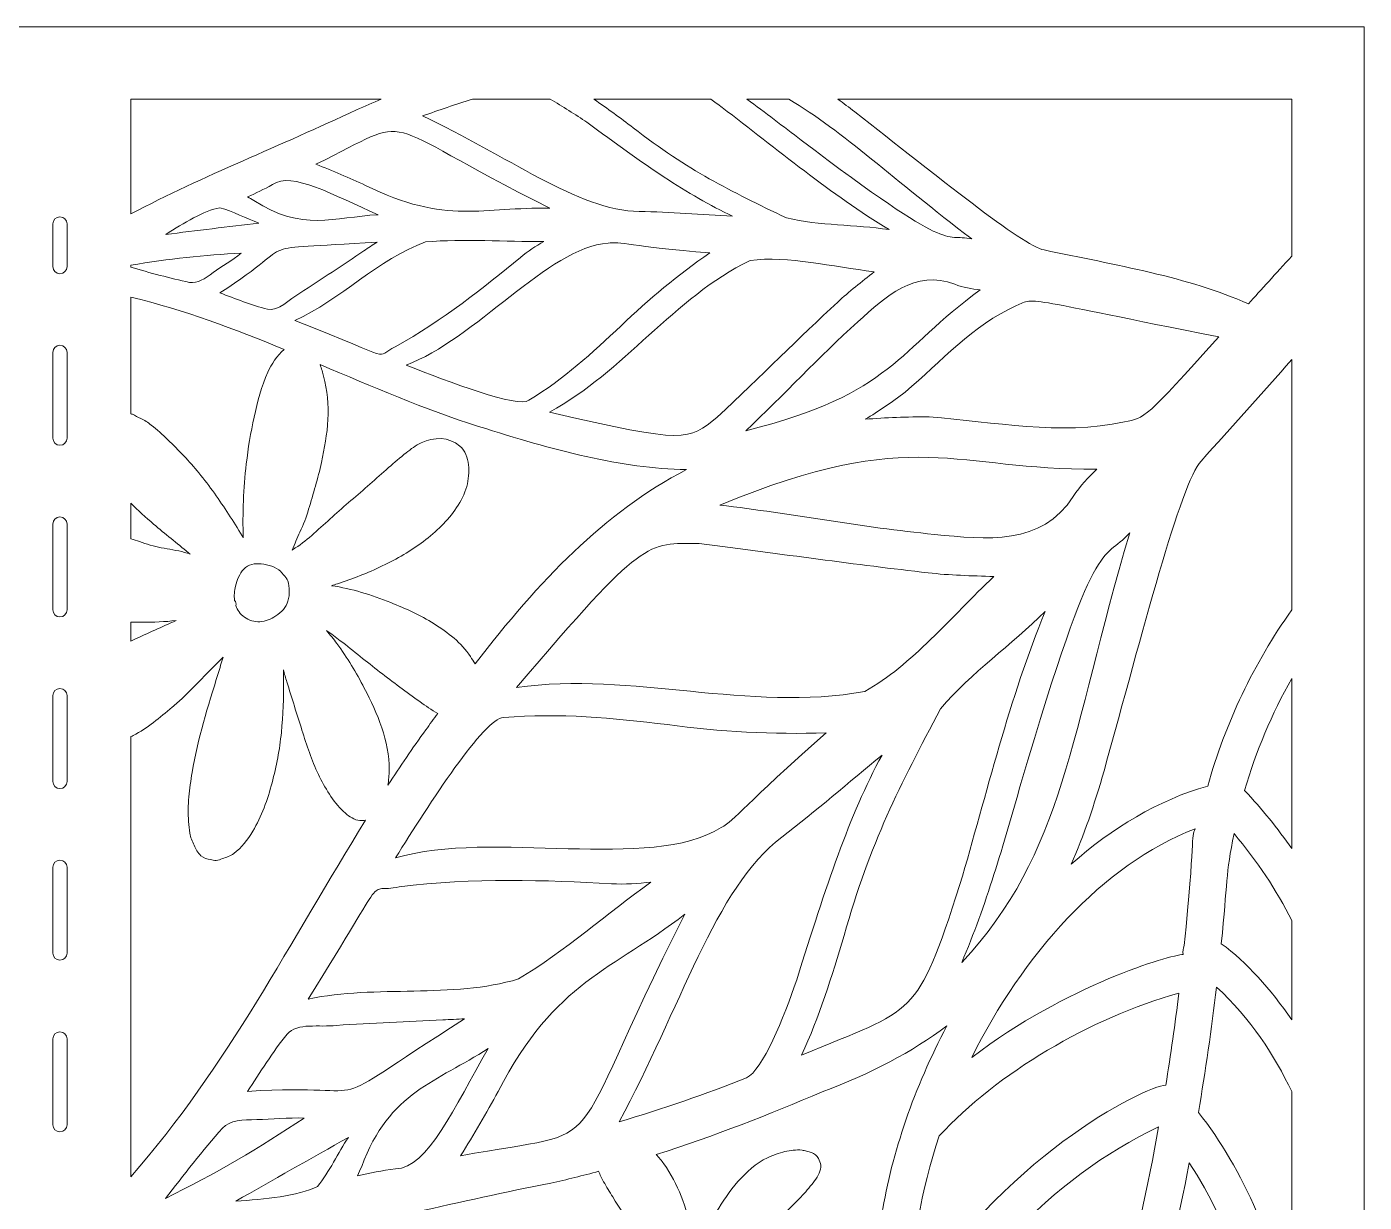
# Model space of a CAD drawing. Header units: inches. Extents: x 0 to 10, y -2 to 5.
# Drawn here: x 7.486 to 10.047, y 2.78 to 5.031 of the extents above; entities that cross this region are included whole.
import ezdxf

# ---------------------------------------------------------------- set-up
doc = ezdxf.new("R2010")
doc.units = ezdxf.units.IN
doc.header["$MEASUREMENT"] = 0
doc.layers.add('_U+0430_U+0440 2', color=7, linetype='Continuous')
doc.layers.add('_U+2018_U+043B_U+043E_U+0439_1', color=7, linetype='Continuous')

# ---------------------------------------------------------------- blocks, each defined once
blk = doc.blocks.new('block 3')
at = {"layer": '_U+0430_U+0440 2', "lineweight": 0}
for points in [[(7.5493, 4.2296), (7.5568, 4.2296), (7.5629, 4.2357), (7.5629, 4.2432), (7.5629, 4.2432), (7.5629, 4.4075), (7.5629, 4.4075), (7.5629, 4.4151), (7.5568, 4.4212), (7.5493, 4.4212), (7.5418, 4.4212), (7.5357, 4.4151), (7.5357, 4.4075), (7.5357, 4.4075), (7.5357, 4.2432), (7.5357, 4.2432), (7.5357, 4.2357), (7.5418, 4.2296), (7.5493, 4.2296)], [(7.5493, 3.9008), (7.5568, 3.9008), (7.5629, 3.9069), (7.5629, 3.9145), (7.5629, 3.9145), (7.5629, 4.0788), (7.5629, 4.0788), (7.5629, 4.0863), (7.5568, 4.0924), (7.5493, 4.0924), (7.5418, 4.0924), (7.5357, 4.0863), (7.5357, 4.0788), (7.5357, 4.0788), (7.5357, 3.9145), (7.5357, 3.9145), (7.5357, 3.9069), (7.5418, 3.9008), (7.5493, 3.9008)], [(7.5493, 3.5721), (7.5568, 3.5721), (7.5629, 3.5782), (7.5629, 3.5858), (7.5629, 3.5858), (7.5629, 3.7501), (7.5629, 3.7501), (7.5629, 3.7576), (7.5568, 3.7637), (7.5493, 3.7637), (7.5418, 3.7637), (7.5357, 3.7576), (7.5357, 3.7501), (7.5357, 3.7501), (7.5357, 3.5858), (7.5357, 3.5858), (7.5357, 3.5782), (7.5418, 3.5721), (7.5493, 3.5721)], [(7.5493, 3.2434), (7.5568, 3.2434), (7.5629, 3.2495), (7.5629, 3.257), (7.5629, 3.257), (7.5629, 3.4214), (7.5629, 3.4214), (7.5629, 3.4289), (7.5568, 3.435), (7.5493, 3.435), (7.5418, 3.435), (7.5357, 3.4289), (7.5357, 3.4214), (7.5357, 3.4214), (7.5357, 3.257), (7.5357, 3.257), (7.5357, 3.2495), (7.5418, 3.2434), (7.5493, 3.2434)], [(7.5493, 2.9147), (7.5568, 2.9147), (7.5629, 2.9208), (7.5629, 2.9283), (7.5629, 2.9283), (7.5629, 3.0927), (7.5629, 3.0927), (7.5629, 3.1002), (7.5568, 3.1063), (7.5493, 3.1063), (7.5418, 3.1063), (7.5357, 3.1002), (7.5357, 3.0927), (7.5357, 3.0927), (7.5357, 2.9283), (7.5357, 2.9283), (7.5357, 2.9208), (7.5418, 2.9147), (7.5493, 2.9147)]]:
    blk.add_open_spline(points, degree=3, knots=[0, 0, 0, 0, 1, 1, 1, 2, 2, 2, 3, 3, 3, 4, 4, 4, 5, 5, 5, 6, 6, 6, 6], dxfattribs=at)

msp = doc.modelspace()

# ---------------------------------------------------------------- linework, layer by layer
at = {"layer": '_U+0430_U+0440 2', "lineweight": 0}
msp.add_open_spline([(7.5357, 4.5719), (7.5357, 4.5719), (7.5357, 4.6536), (7.5357, 4.6536), (7.5357, 4.6611), (7.5418, 4.6672), (7.5493, 4.6672), (7.5568, 4.6672), (7.5629, 4.6611), (7.5629, 4.6536), (7.5629, 4.6536), (7.5629, 4.5719), (7.5629, 4.5719), (7.5629, 4.5644), (7.5568, 4.5583), (7.5493, 4.5583), (7.5418, 4.5583), (7.5357, 4.5644), (7.5357, 4.5719)], degree=3, knots=[0, 0, 0, 0, 1, 1, 1, 2, 2, 2, 3, 3, 3, 4, 4, 4, 5, 5, 5, 6, 6, 6, 6], dxfattribs=at)
at = {"layer": '_U+2018_U+043B_U+043E_U+0439_1', "lineweight": 0}
msp.add_lwpolyline([(0.047, 5.0313), (0.047, -1.9687), (2.548, -1.9687), (2.548, -1.9687), (7.546, -1.9687), (7.546, -1.9687), (10.047, -1.9687), (10.047, 5.0313), (7.546, 5.0313), (7.546, 5.0313), (2.548, 5.0313), (2.548, 5.0313), (0.047, 5.0313)], dxfattribs=at)
for points, knots in [([(7.685, 4.8924), (7.685, 4.8924), (8.1645, 4.8924), (8.1645, 4.8924), (8.1487, 4.886), (8.1329, 4.8794), (8.1172, 4.8724), (7.972, 4.8032), (7.8245, 4.7461), (7.685, 4.6728), (7.685, 4.6728), (7.685, 4.8924), (7.685, 4.8924)], [0, 0, 0, 0, 1, 1, 1, 2, 2, 2, 3, 3, 3, 4, 4, 4, 4]), ([(8.5581, 4.8484), (8.6684, 4.7676), (8.7502, 4.7093), (8.8375, 4.6685), (8.7777, 4.6718), (8.7184, 4.6763), (8.6586, 4.6776), (8.5429, 4.6781), (8.4027, 4.7868), (8.2437, 4.8604), (8.275, 4.8717), (8.307, 4.8825), (8.339, 4.8924), (8.339, 4.8924), (8.4878, 4.8924), (8.4878, 4.8924), (8.5116, 4.8792), (8.5371, 4.8627), (8.5581, 4.8484)], [0, 0, 0, 0, 1, 1, 1, 2, 2, 2, 3, 3, 3, 4, 4, 4, 5, 5, 5, 6, 6, 6, 6]), ([(8.8175, 4.8767), (8.9216, 4.7976), (9.0267, 4.7093), (9.137, 4.6429), (9.0716, 4.6523), (9.0049, 4.6501), (8.9406, 4.6651), (8.8325, 4.7169), (8.7524, 4.7561), (8.6469, 4.838), (8.6224, 4.8564), (8.5974, 4.8749), (8.5719, 4.8924), (8.5719, 4.8924), (8.7954, 4.8924), (8.7954, 4.8924), (8.8025, 4.8874), (8.8097, 4.8823), (8.8175, 4.8767)], [0, 0, 0, 0, 1, 1, 1, 2, 2, 2, 3, 3, 3, 4, 4, 4, 5, 5, 5, 6, 6, 6, 6]), ([(8.9454, 4.8924), (9.0497, 4.8305), (9.1464, 4.7376), (9.2956, 4.6249), (9.2386, 4.6365), (9.2644, 4.5906), (8.9685, 4.8142), (8.9346, 4.8403), (8.9, 4.867), (8.8649, 4.8924), (8.8649, 4.8924), (8.9454, 4.8924), (8.9454, 4.8924)], [0, 0, 0, 0, 1, 1, 1, 2, 2, 2, 3, 3, 3, 4, 4, 4, 4]), ([(9.9081, 4.5921), (9.8771, 4.558), (9.8496, 4.5275), (9.8253, 4.5005), (9.7092, 4.5521), (9.5714, 4.5748), (9.4339, 4.6037), (9.3935, 4.6109), (9.2271, 4.7468), (9.0712, 4.8686), (9.0712, 4.8686), (9.0712, 4.8686), (9.0712, 4.8686), (9.0604, 4.8769), (9.0498, 4.8848), (9.0392, 4.8924), (9.0392, 4.8924), (9.9081, 4.8924), (9.9081, 4.8924), (9.9081, 4.8924), (9.9081, 4.5921), (9.9081, 4.5921)], [0, 0, 0, 0, 1, 1, 1, 2, 2, 2, 3, 3, 3, 4, 4, 4, 5, 5, 5, 6, 6, 6, 7, 7, 7, 7]), ([(8.0394, 4.7679), (8.2379, 4.8648), (8.1384, 4.859), (8.4873, 4.6835), (8.3616, 4.687), (8.2888, 4.6506), (8.1342, 4.7275), (8.1033, 4.7414), (8.0716, 4.7557), (8.0394, 4.7679)], [0, 0, 0, 0, 1, 1, 1, 2, 2, 2, 3, 3, 3, 3]), ([(7.9083, 4.7056), (7.9254, 4.7126), (7.9391, 4.7197), (7.9565, 4.729), (7.9927, 4.7549), (8.0729, 4.7086), (8.1584, 4.6713), (8.0745, 4.6666), (8.013, 4.6379), (7.9207, 4.6987), (7.9165, 4.701), (7.9124, 4.7034), (7.9083, 4.7056)], [0, 0, 0, 0, 1, 1, 1, 2, 2, 2, 3, 3, 3, 4, 4, 4, 4]), ([(7.9299, 4.6553), (7.873, 4.6485), (7.809, 4.6405), (7.7522, 4.6336), (7.786, 4.6556), (7.8252, 4.679), (7.8554, 4.6846), (7.8802, 4.6778), (7.9062, 4.6641), (7.9299, 4.6553)], [0, 0, 0, 0, 1, 1, 1, 2, 2, 2, 3, 3, 3, 3]), ([(7.9465, 4.4902), (7.9169, 4.4978), (7.884, 4.5109), (7.8557, 4.5215), (8.0226, 4.6291), (7.8992, 4.6005), (8.1566, 4.619), (8.1482, 4.6134), (8.1398, 4.6078), (8.1315, 4.6022), (8.0905, 4.5748), (8.051, 4.5483), (8.0085, 4.5208), (7.988, 4.5096), (7.9681, 4.4853), (7.9465, 4.4902)], [0, 0, 0, 0, 1, 1, 1, 2, 2, 2, 3, 3, 3, 4, 4, 4, 5, 5, 5, 5]), ([(8.431, 4.5896), (8.3618, 4.5322), (8.2823, 4.4689), (8.1924, 4.4186), (8.1457, 4.3978), (8.2059, 4.3879), (7.9989, 4.4684), (8.0871, 4.5088), (8.1583, 4.5862), (8.2495, 4.6191), (8.323, 4.6256), (8.4023, 4.6195), (8.476, 4.6199), (8.4609, 4.6109), (8.4453, 4.6015), (8.431, 4.5896)], [0, 0, 0, 0, 1, 1, 1, 2, 2, 2, 3, 3, 3, 4, 4, 4, 5, 5, 5, 5]), ([(8.599, 4.617), (8.6209, 4.6205), (8.6425, 4.6106), (8.7936, 4.5981), (8.733, 4.5559), (8.6765, 4.5098), (8.6239, 4.4584), (8.5683, 4.4063), (8.5145, 4.3571), (8.4475, 4.3159), (8.4265, 4.3004), (8.2932, 4.3512), (8.212, 4.3834), (8.3434, 4.4308), (8.4836, 4.6085), (8.599, 4.617)], [0, 0, 0, 0, 1, 1, 1, 2, 2, 2, 3, 3, 3, 4, 4, 4, 5, 5, 5, 5]), ([(7.685, 4.5745), (7.7567, 4.5868), (7.8266, 4.5945), (7.8966, 4.5975), (7.8792, 4.5837), (7.8592, 4.5724), (7.8426, 4.5604), (7.8272, 4.5492), (7.8125, 4.5387), (7.7976, 4.5417), (7.7606, 4.5491), (7.7212, 4.5605), (7.685, 4.5706), (7.685, 4.5706), (7.685, 4.5745), (7.685, 4.5745)], [0, 0, 0, 0, 1, 1, 1, 2, 2, 2, 3, 3, 3, 4, 4, 4, 5, 5, 5, 5]), ([(8.8708, 4.5837), (8.9442, 4.5931), (9.028, 4.5717), (9.1085, 4.5619), (9.0844, 4.5428), (9.0601, 4.524), (9.0387, 4.5039), (8.965, 4.4354), (8.8929, 4.3642), (8.808, 4.2832), (8.7502, 4.2393), (8.752, 4.2315), (8.4867, 4.2933), (8.6291, 4.3702), (8.7234, 4.5115), (8.8708, 4.5837)], [0, 0, 0, 0, 1, 1, 1, 2, 2, 2, 3, 3, 3, 4, 4, 4, 5, 5, 5, 5]), ([(9.2627, 4.538), (9.2791, 4.5319), (9.2955, 4.5294), (9.3115, 4.5272), (9.1521, 4.4119), (9.1463, 4.3284), (8.8627, 4.2574), (8.9359, 4.3265), (9.0019, 4.3983), (9.0771, 4.4662), (9.1309, 4.5147), (9.1864, 4.5672), (9.2627, 4.538)], [0, 0, 0, 0, 1, 1, 1, 2, 2, 2, 3, 3, 3, 4, 4, 4, 4]), ([(7.685, 4.5135), (7.7878, 4.4886), (7.8841, 4.4523), (7.9789, 4.4131), (7.9647, 4.4021), (7.9544, 4.3847), (7.9473, 4.3695), (7.9347, 4.3425), (7.9276, 4.3127), (7.9211, 4.2837), (7.9145, 4.2541), (7.9096, 4.2241), (7.9061, 4.194), (7.9006, 4.1469), (7.8986, 4.0995), (7.9004, 4.0521), (7.8996, 4.0535), (7.8988, 4.0549), (7.898, 4.0563), (7.8899, 4.0703), (7.8811, 4.0839), (7.8722, 4.0975), (7.8546, 4.1247), (7.8361, 4.1515), (7.8154, 4.1766), (7.7969, 4.199), (7.777, 4.2204), (7.7558, 4.2403), (7.7456, 4.2499), (7.7353, 4.2601), (7.724, 4.2685), (7.7178, 4.2731), (7.711, 4.2779), (7.7039, 4.281), (7.6985, 4.2833), (7.6938, 4.2869), (7.6881, 4.289), (7.6871, 4.2894), (7.686, 4.2896), (7.685, 4.2899), (7.685, 4.2899), (7.685, 4.5135), (7.685, 4.5135)], [0, 0, 0, 0, 1, 1, 1, 2, 2, 2, 3, 3, 3, 4, 4, 4, 5, 5, 5, 6, 6, 6, 7, 7, 7, 8, 8, 8, 9, 9, 9, 10, 10, 10, 11, 11, 11, 12, 12, 12, 13, 13, 13, 14, 14, 14, 14]), ([(9.381, 4.4972), (9.4158, 4.5147), (9.4027, 4.5095), (9.7683, 4.4372), (9.6272, 4.2805), (9.6275, 4.2815), (9.5878, 4.2746), (9.4628, 4.2471), (9.3395, 4.2751), (9.214, 4.2839), (9.1711, 4.2844), (9.1304, 4.2828), (9.0915, 4.2794), (9.1166, 4.2946), (9.142, 4.3119), (9.1679, 4.3314), (9.237, 4.3904), (9.2965, 4.4595), (9.381, 4.4972)], [0, 0, 0, 0, 1, 1, 1, 2, 2, 2, 3, 3, 3, 4, 4, 4, 5, 5, 5, 6, 6, 6, 6]), ([(8.3316, 4.1921), (8.3302, 4.2061), (8.3259, 4.2187), (8.3149, 4.2282), (8.2941, 4.2461), (8.265, 4.246), (8.2412, 4.2346), (8.2307, 4.2295), (8.2213, 4.2225), (8.2122, 4.2152), (8.2008, 4.206), (8.1896, 4.1966), (8.1786, 4.1869), (8.1547, 4.1658), (8.1309, 4.1445), (8.1066, 4.1238), (8.0825, 4.1032), (8.0592, 4.0819), (8.0357, 4.0608), (8.0244, 4.0507), (8.0126, 4.041), (7.9998, 4.033), (7.9977, 4.0317), (7.9958, 4.0303), (7.9938, 4.029), (7.9988, 4.0405), (8.0037, 4.052), (8.0089, 4.0635), (8.0154, 4.0776), (8.0211, 4.092), (8.0255, 4.107), (8.0344, 4.1366), (8.0434, 4.1663), (8.05, 4.1966), (8.0559, 4.2238), (8.0609, 4.2512), (8.0625, 4.279), (8.0641, 4.3071), (8.0611, 4.335), (8.0539, 4.3622), (8.0523, 4.3687), (8.0502, 4.3765), (8.0475, 4.3843), (8.1471, 4.3421), (8.2464, 4.2991), (8.3511, 4.2658), (8.495, 4.2203), (8.6235, 4.1848), (8.7489, 4.1832), (8.5904, 4.1001), (8.4674, 3.9704), (8.3442, 3.8111), (8.3414, 3.8158), (8.3384, 3.8205), (8.3355, 3.825), (8.3183, 3.8514), (8.2918, 3.871), (8.2657, 3.8878), (8.2397, 3.9046), (8.2112, 3.9168), (8.1826, 3.9284), (8.146, 3.9431), (8.1081, 3.955), (8.0693, 3.9607), (8.0731, 3.962), (8.0769, 3.9633), (8.0808, 3.9646), (8.0953, 3.9694), (8.1098, 3.9744), (8.1241, 3.98), (8.1528, 3.9912), (8.1809, 4.0047), (8.2075, 4.0203), (8.2337, 4.0357), (8.2585, 4.0539), (8.28, 4.0754), (8.301, 4.0965), (8.3201, 4.122), (8.3282, 4.1509), (8.3319, 4.1642), (8.3329, 4.1785), (8.3316, 4.1921)], [0, 0, 0, 0, 1, 1, 1, 2, 2, 2, 3, 3, 3, 4, 4, 4, 5, 5, 5, 6, 6, 6, 7, 7, 7, 8, 8, 8, 9, 9, 9, 10, 10, 10, 11, 11, 11, 12, 12, 12, 13, 13, 13, 14, 14, 14, 15, 15, 15, 16, 16, 16, 17, 17, 17, 18, 18, 18, 19, 19, 19, 20, 20, 20, 21, 21, 21, 22, 22, 22, 23, 23, 23, 24, 24, 24, 25, 25, 25, 26, 26, 26, 27, 27, 27, 27]), ([(9.9081, 3.9142), (9.8356, 3.8119), (9.781, 3.6977), (9.7473, 3.577), (9.6527, 3.5502), (9.5646, 3.4972), (9.4859, 3.4274), (9.5096, 3.4816), (9.5303, 3.5408), (9.5487, 3.6059), (9.5487, 3.6059), (9.5487, 3.6059), (9.5487, 3.6059), (9.6221, 3.8699), (9.6955, 4.1582), (9.7347, 4.1995), (9.793, 4.2652), (9.8524, 4.3294), (9.9081, 4.3942), (9.9081, 4.3942), (9.9081, 3.9142), (9.9081, 3.9142)], [0, 0, 0, 0, 1, 1, 1, 2, 2, 2, 3, 3, 3, 4, 4, 4, 5, 5, 5, 6, 6, 6, 7, 7, 7, 7]), ([(9.2238, 4.059), (9.0841, 4.0727), (8.9515, 4.0985), (8.8129, 4.1152), (9.1874, 4.2696), (9.2627, 4.1812), (9.5352, 4.184), (9.5193, 4.1684), (9.503, 4.1521), (9.4897, 4.1318), (9.4288, 4.0365), (9.3238, 4.0493), (9.2238, 4.059)], [0, 0, 0, 0, 1, 1, 1, 2, 2, 2, 3, 3, 3, 4, 4, 4, 4]), ([(7.685, 4.1187), (7.6988, 4.1046), (7.7136, 4.0913), (7.7287, 4.0786), (7.7507, 4.0601), (7.7731, 4.042), (7.7954, 4.0238), (7.7964, 4.023), (7.7975, 4.0222), (7.7985, 4.0213), (7.795, 4.0226), (7.7915, 4.0237), (7.7879, 4.0246), (7.7732, 4.0285), (7.7581, 4.0305), (7.7432, 4.0334), (7.7291, 4.0362), (7.7154, 4.0405), (7.7018, 4.0451), (7.6961, 4.047), (7.6906, 4.0488), (7.685, 4.0506), (7.685, 4.0506), (7.685, 4.1187), (7.685, 4.1187)], [0, 0, 0, 0, 1, 1, 1, 2, 2, 2, 3, 3, 3, 4, 4, 4, 5, 5, 5, 6, 6, 6, 7, 7, 7, 8, 8, 8, 8]), ([(9.5979, 4.0621), (9.4841, 3.6766), (9.4723, 3.4478), (9.2762, 3.2392), (9.3225, 3.3468), (9.3568, 3.4667), (9.3895, 3.582), (9.535, 4.0746), (9.5441, 4.0022), (9.5979, 4.0621)], [0, 0, 0, 0, 1, 1, 1, 2, 2, 2, 3, 3, 3, 3]), ([(8.4237, 3.7658), (8.6684, 4.053), (8.6728, 4.0427), (8.7733, 4.0414), (8.9346, 4.021), (9.0736, 4.001), (9.2121, 3.9854), (9.2526, 3.9806), (9.2951, 3.9798), (9.3377, 3.9782), (9.256, 3.9011), (9.1803, 3.8083), (9.0908, 3.7583), (8.8671, 3.7174), (8.6457, 3.7972), (8.4237, 3.7658)], [0, 0, 0, 0, 1, 1, 1, 2, 2, 2, 3, 3, 3, 4, 4, 4, 5, 5, 5, 5]), ([(7.9831, 3.9742), (7.9839, 3.973), (7.9848, 3.9716), (7.9858, 3.9703), (7.989, 3.9573), (7.9897, 3.9441), (7.9859, 3.9314), (7.9824, 3.9197), (7.9738, 3.9097), (7.9627, 3.9029), (7.9533, 3.897), (7.9427, 3.8923), (7.9322, 3.8917), (7.9219, 3.8911), (7.9111, 3.8945), (7.9024, 3.9006), (7.8944, 3.9063), (7.8892, 3.9136), (7.8861, 3.9225), (7.887, 3.9258), (7.886, 3.9298), (7.8837, 3.9326), (7.8825, 3.9415), (7.8834, 3.951), (7.8855, 3.9599), (7.8883, 3.9713), (7.8931, 3.9837), (7.9014, 3.9925), (7.9097, 4.0013), (7.9228, 4.004), (7.9348, 4.0024), (7.9474, 4.0009), (7.9629, 3.9968), (7.9721, 3.9876), (7.9735, 3.9861), (7.9749, 3.9845), (7.9763, 3.983), (7.977, 3.9822), (7.9778, 3.9813), (7.9785, 3.9805), (7.9787, 3.9803), (7.9792, 3.9796), (7.9795, 3.9793), (7.9807, 3.9776), (7.9819, 3.9759), (7.9831, 3.9742)], [0, 0, 0, 0, 1, 1, 1, 2, 2, 2, 3, 3, 3, 4, 4, 4, 5, 5, 5, 6, 6, 6, 7, 7, 7, 8, 8, 8, 9, 9, 9, 10, 10, 10, 11, 11, 11, 12, 12, 12, 13, 13, 13, 14, 14, 14, 15, 15, 15, 15]), ([(7.685, 3.8908), (7.6923, 3.8907), (7.6996, 3.8907), (7.7069, 3.8907), (7.7286, 3.8908), (7.7502, 3.8916), (7.7717, 3.8939), (7.7701, 3.8931), (7.7684, 3.8924), (7.7668, 3.8917), (7.7394, 3.8796), (7.7119, 3.8675), (7.685, 3.8544), (7.685, 3.8544), (7.685, 3.8908), (7.685, 3.8908)], [0, 0, 0, 0, 1, 1, 1, 2, 2, 2, 3, 3, 3, 4, 4, 4, 5, 5, 5, 5]), ([(8.9695, 3.0618), (9.0034, 3.1334), (9.0275, 3.2132), (9.0509, 3.2907), (9.1009, 3.4688), (9.1578, 3.5784), (9.2357, 3.7251), (9.2949, 3.7948), (9.371, 3.8471), (9.4362, 3.9115), (9.368, 3.7468), (9.3236, 3.5619), (9.2728, 3.3881), (9.1889, 3.1298), (9.1892, 3.1526), (8.9695, 3.0618)], [0, 0, 0, 0, 1, 1, 1, 2, 2, 2, 3, 3, 3, 4, 4, 4, 5, 5, 5, 5]), ([(8.1798, 3.6077), (8.1805, 3.6633), (8.1572, 3.716), (8.1321, 3.7644), (8.1168, 3.7941), (8.0996, 3.8229), (8.0796, 3.8497), (8.0732, 3.8582), (8.0666, 3.8668), (8.0595, 3.875), (8.0686, 3.8686), (8.0774, 3.862), (8.0862, 3.8553), (8.1119, 3.8358), (8.1365, 3.8149), (8.1621, 3.7953), (8.1872, 3.7761), (8.2125, 3.757), (8.2383, 3.7387), (8.2495, 3.7307), (8.261, 3.723), (8.2727, 3.7159), (8.2652, 3.7056), (8.2576, 3.6952), (8.25, 3.6848), (8.2247, 3.6498), (8.2005, 3.6143), (8.1772, 3.5785), (8.1786, 3.5882), (8.1797, 3.5979), (8.1798, 3.6077)], [0, 0, 0, 0, 1, 1, 1, 2, 2, 2, 3, 3, 3, 4, 4, 4, 5, 5, 5, 6, 6, 6, 7, 7, 7, 8, 8, 8, 9, 9, 9, 10, 10, 10, 10]), ([(7.685, 3.6716), (7.6865, 3.6723), (7.6882, 3.6729), (7.6897, 3.6737), (7.7167, 3.6881), (7.7411, 3.7081), (7.7642, 3.7279), (7.7711, 3.7338), (7.778, 3.7398), (7.7848, 3.7459), (7.7848, 3.7459), (7.862, 3.8241), (7.862, 3.8241), (7.8586, 3.8136), (7.8554, 3.803), (7.8522, 3.7925), (7.8331, 3.7299), (7.8131, 3.6676), (7.8024, 3.6029), (7.7998, 3.5874), (7.7976, 3.5717), (7.796, 3.5561), (7.7944, 3.5403), (7.7949, 3.5248), (7.7955, 3.509), (7.7958, 3.5015), (7.7968, 3.4941), (7.7983, 3.4867), (7.799, 3.4829), (7.7998, 3.4788), (7.801, 3.4751), (7.8024, 3.4711), (7.8046, 3.4673), (7.8064, 3.4635), (7.8098, 3.4563), (7.8129, 3.4489), (7.8193, 3.4436), (7.8248, 3.439), (7.831, 3.4369), (7.8378, 3.4362), (7.8412, 3.435), (7.8447, 3.4343), (7.8484, 3.4344), (7.8531, 3.4347), (7.8563, 3.4364), (7.8605, 3.4379), (7.868, 3.4405), (7.8754, 3.4428), (7.8821, 3.4477), (7.8972, 3.4587), (7.9089, 3.4746), (7.9184, 3.4904), (7.9356, 3.519), (7.9469, 3.5511), (7.9555, 3.5832), (7.9639, 3.6148), (7.97, 3.647), (7.9733, 3.6796), (7.9767, 3.713), (7.9776, 3.7465), (7.9773, 3.7801), (7.9772, 3.7866), (7.9771, 3.7931), (7.9771, 3.7996), (7.9792, 3.7919), (7.9814, 3.7842), (7.9838, 3.7765), (7.9932, 3.7457), (8.0031, 3.7149), (8.0127, 3.684), (8.0216, 3.6552), (8.0313, 3.6266), (8.0443, 3.5992), (8.0564, 3.5736), (8.0719, 3.5481), (8.0923, 3.5282), (8.1, 3.5207), (8.1093, 3.5138), (8.12, 3.5114), (8.1251, 3.5103), (8.13, 3.5107), (8.1347, 3.5118), (7.9911, 3.2813), (7.8707, 3.0405), (7.685, 2.8288), (7.685, 2.8288), (7.685, 3.6716), (7.685, 3.6716)], [0, 0, 0, 0, 1, 1, 1, 2, 2, 2, 3, 3, 3, 4, 4, 4, 5, 5, 5, 6, 6, 6, 7, 7, 7, 8, 8, 8, 9, 9, 9, 10, 10, 10, 11, 11, 11, 12, 12, 12, 13, 13, 13, 14, 14, 14, 15, 15, 15, 16, 16, 16, 17, 17, 17, 18, 18, 18, 19, 19, 19, 20, 20, 20, 21, 21, 21, 22, 22, 22, 23, 23, 23, 24, 24, 24, 25, 25, 25, 26, 26, 26, 27, 27, 27, 28, 28, 28, 29, 29, 29, 29]), ([(9.9081, 3.4571), (9.8814, 3.4957), (9.8514, 3.5328), (9.8179, 3.5686), (9.8396, 3.6433), (9.87, 3.7152), (9.9081, 3.783), (9.9081, 3.783), (9.9081, 3.4571), (9.9081, 3.4571)], [0, 0, 0, 0, 1, 1, 1, 2, 2, 2, 3, 3, 3, 3]), ([(8.1918, 3.4392), (8.2559, 3.5419), (8.3625, 3.7082), (8.3986, 3.7083), (8.5072, 3.7175), (8.6077, 3.7069), (8.7125, 3.6946), (8.8135, 3.6807), (8.9144, 3.6758), (9.0167, 3.6787), (8.8586, 3.5404), (8.8427, 3.5117), (8.8155, 3.4975), (8.6798, 3.4119), (8.3773, 3.4945), (8.1918, 3.4392)], [0, 0, 0, 0, 1, 1, 1, 2, 2, 2, 3, 3, 3, 4, 4, 4, 5, 5, 5, 5]), ([(8.6201, 2.934), (8.7366, 3.1467), (8.8033, 3.3832), (8.9317, 3.479), (8.9972, 3.5297), (9.0597, 3.5836), (9.1236, 3.6364), (9.0599, 3.5191), (9.0169, 3.3868), (8.9605, 3.2061), (8.9352, 3.1338), (8.8948, 3.0319), (8.864, 3.0182), (8.7869, 2.9872), (8.7026, 2.9584), (8.6201, 2.934)], [0, 0, 0, 0, 1, 1, 1, 2, 2, 2, 3, 3, 3, 4, 4, 4, 5, 5, 5, 5]), ([(9.2955, 3.0573), (9.3924, 3.2523), (9.5447, 3.4266), (9.7233, 3.4951), (9.7145, 3.4788), (9.7231, 3.4744), (9.7023, 3.2715), (9.7, 3.266), (9.6994, 3.26), (9.7002, 3.2543), (9.6761, 3.2533), (9.477, 3.1962), (9.2955, 3.0573)], [0, 0, 0, 0, 1, 1, 1, 2, 2, 2, 3, 3, 3, 4, 4, 4, 4]), ([(9.9081, 3.129), (9.8679, 3.188), (9.8217, 3.2398), (9.7732, 3.275), (9.785, 3.3925), (9.7818, 3.4077), (9.7976, 3.486), (9.842, 3.4336), (9.8787, 3.378), (9.9081, 3.3192), (9.9081, 3.3192), (9.9081, 3.129), (9.9081, 3.129)], [0, 0, 0, 0, 1, 1, 1, 2, 2, 2, 3, 3, 3, 4, 4, 4, 4]), ([(8.0245, 3.1691), (8.1888, 3.4292), (8.1299, 3.3687), (8.1991, 3.3839), (8.3406, 3.4018), (8.4813, 3.3968), (8.6057, 3.3898), (8.6314, 3.3883), (8.6565, 3.3906), (8.6808, 3.393), (8.5983, 3.3328), (8.5151, 3.2607), (8.4277, 3.2075), (8.2991, 3.1691), (8.156, 3.1966), (8.0245, 3.1691)], [0, 0, 0, 0, 1, 1, 1, 2, 2, 2, 3, 3, 3, 4, 4, 4, 5, 5, 5, 5]), ([(8.3886, 2.9918), (8.4975, 3.2047), (8.6086, 3.2241), (8.7458, 3.3315), (8.5016, 2.8488), (8.6173, 2.9243), (8.3164, 2.8688), (8.3422, 2.9089), (8.3657, 2.951), (8.3886, 2.9918)], [0, 0, 0, 0, 1, 1, 1, 2, 2, 2, 3, 3, 3, 3]), ([(9.692, 3.1804), (9.6847, 3.1214), (9.6764, 3.0626), (9.6669, 3.0041), (9.6281, 3.0028), (9.3433, 2.8611), (9.1798, 2.5734), (9.1792, 2.6967), (9.1976, 2.8011), (9.2331, 2.9068), (9.3443, 3.0272), (9.522, 3.1329), (9.692, 3.1804)], [0, 0, 0, 0, 1, 1, 1, 2, 2, 2, 3, 3, 3, 4, 4, 4, 4]), ([(9.9081, 2.544), (9.8807, 2.6905), (9.8153, 2.8439), (9.7294, 2.9519), (9.743, 3.0315), (9.7545, 3.1116), (9.7641, 3.192), (9.8294, 3.1322), (9.8755, 3.06), (9.9081, 2.9921), (9.9081, 2.9921), (9.9081, 2.544), (9.9081, 2.544)], [0, 0, 0, 0, 1, 1, 1, 2, 2, 2, 3, 3, 3, 4, 4, 4, 4]), ([(7.9087, 2.9922), (7.9314, 3.0272), (7.9574, 3.0688), (7.9841, 3.1016), (8.0041, 3.1249), (8.0463, 3.1142), (8.0783, 3.1186), (8.1484, 3.1229), (8.2142, 3.126), (8.2824, 3.1291), (8.2962, 3.1298), (8.3102, 3.1304), (8.3243, 3.1311), (8.0223, 2.9398), (8.1833, 3.0097), (7.9087, 2.9922)], [0, 0, 0, 0, 1, 1, 1, 2, 2, 2, 3, 3, 3, 4, 4, 4, 5, 5, 5, 5]), ([(8.7057, 2.8536), (8.7013, 2.8597), (8.6964, 2.8656), (8.6912, 2.8712), (8.8016, 2.9064), (8.9084, 2.9483), (9.0087, 2.9913), (9.1026, 3.0264), (9.1812, 3.0677), (9.2477, 3.1174), (9.1854, 2.9999), (9.1421, 2.8742), (9.1234, 2.7566), (9.1197, 2.7331), (9.1169, 2.7097), (9.1147, 2.6863), (9.1143, 2.687), (9.114, 2.6877), (9.1136, 2.6883), (9.1067, 2.6986), (9.0953, 2.705), (9.0841, 2.7095), (9.0736, 2.7137), (9.0626, 2.7169), (9.0514, 2.7188), (9.0089, 2.7262), (8.9657, 2.7149), (8.9255, 2.7018), (8.9008, 2.6938), (8.8767, 2.6842), (8.8537, 2.6722), (8.8463, 2.6684), (8.8389, 2.6644), (8.8318, 2.66), (8.8378, 2.6661), (8.844, 2.6721), (8.8502, 2.678), (8.8683, 2.6952), (8.8873, 2.7114), (8.9055, 2.7286), (8.9234, 2.7454), (8.9411, 2.7624), (8.9584, 2.7798), (8.967, 2.7886), (8.9755, 2.7975), (8.9833, 2.807), (8.9908, 2.8159), (8.9985, 2.825), (9.0032, 2.8358), (9.0053, 2.8405), (9.0068, 2.8454), (9.0064, 2.8506), (9.0061, 2.8552), (9.0038, 2.8597), (9.0016, 2.8636), (8.9987, 2.869), (8.994, 2.8731), (8.9883, 2.8752), (8.9854, 2.8763), (8.9821, 2.8768), (8.9791, 2.8775), (8.9762, 2.8782), (8.9732, 2.8792), (8.9703, 2.8796), (8.9648, 2.8803), (8.9589, 2.8798), (8.9534, 2.8794), (8.9481, 2.879), (8.9428, 2.8782), (8.9376, 2.877), (8.9261, 2.8744), (8.915, 2.8697), (8.9043, 2.8649), (8.882, 2.855), (8.8637, 2.8372), (8.8476, 2.8194), (8.8315, 2.8015), (8.8186, 2.7813), (8.8062, 2.7608), (8.7904, 2.7346), (8.7766, 2.7071), (8.7674, 2.6781), (8.7669, 2.6812), (8.7664, 2.6843), (8.7659, 2.6874), (8.7639, 2.6991), (8.7619, 2.7108), (8.7594, 2.7225), (8.7545, 2.7458), (8.7476, 2.769), (8.7389, 2.7913), (8.7304, 2.8132), (8.7196, 2.8345), (8.7057, 2.8536)], [0, 0, 0, 0, 1, 1, 1, 2, 2, 2, 3, 3, 3, 4, 4, 4, 5, 5, 5, 6, 6, 6, 7, 7, 7, 8, 8, 8, 9, 9, 9, 10, 10, 10, 11, 11, 11, 12, 12, 12, 13, 13, 13, 14, 14, 14, 15, 15, 15, 16, 16, 16, 17, 17, 17, 18, 18, 18, 19, 19, 19, 20, 20, 20, 21, 21, 21, 22, 22, 22, 23, 23, 23, 24, 24, 24, 25, 25, 25, 26, 26, 26, 27, 27, 27, 28, 28, 28, 29, 29, 29, 30, 30, 30, 31, 31, 31, 31]), ([(8.192, 2.8439), (8.1648, 2.8399), (8.1438, 2.8366), (8.1189, 2.8303), (8.1216, 2.8361), (8.1243, 2.8421), (8.1271, 2.8482), (8.1798, 2.992), (8.272, 3.0106), (8.3693, 3.0743), (8.3048, 2.9624), (8.2536, 2.8448), (8.192, 2.8439)], [0, 0, 0, 0, 1, 1, 1, 2, 2, 2, 3, 3, 3, 4, 4, 4, 4]), ([(7.7511, 2.7868), (7.7854, 2.8304), (7.8227, 2.8799), (7.8606, 2.9218), (7.8748, 2.9374), (7.8998, 2.9377), (7.9262, 2.938), (7.9545, 2.9383), (7.9862, 2.9421), (8.0169, 2.9411), (7.933, 2.8846), (7.8454, 2.8337), (7.7511, 2.7868)], [0, 0, 0, 0, 1, 1, 1, 2, 2, 2, 3, 3, 3, 4, 4, 4, 4]), ([(9.5789, 2.584), (9.4732, 2.5246), (9.3267, 2.3851), (9.2313, 2.2159), (9.2126, 2.2862), (9.198, 2.3572), (9.1892, 2.4288), (9.2654, 2.6335), (9.4484, 2.8281), (9.6533, 2.9241), (9.6327, 2.8098), (9.6079, 2.6964), (9.5789, 2.584)], [0, 0, 0, 0, 1, 1, 1, 2, 2, 2, 3, 3, 3, 4, 4, 4, 4]), ([(7.8858, 2.782), (7.9546, 2.8211), (8.0326, 2.8649), (8.1016, 2.9041), (8.0825, 2.8748), (8.0648, 2.8381), (8.0427, 2.8102), (8.0044, 2.7916), (7.9415, 2.7852), (7.8858, 2.782)], [0, 0, 0, 0, 1, 1, 1, 2, 2, 2, 3, 3, 3, 3]), ([(9.636, 2.5251), (9.6653, 2.6343), (9.6906, 2.7445), (9.712, 2.8556), (9.8775, 2.5979), (9.8458, 2.3636), (9.8541, 2.3462), (9.811, 2.2658), (9.7567, 2.1894), (9.6923, 2.1183), (9.7105, 2.2586), (9.6915, 2.3971), (9.636, 2.5251)], [0, 0, 0, 0, 1, 1, 1, 2, 2, 2, 3, 3, 3, 4, 4, 4, 4]), ([(7.9744, 2.7057), (8.1452, 2.7389), (8.3148, 2.7826), (8.4891, 2.8164), (8.5199, 2.8232), (8.5504, 2.8309), (8.5809, 2.8391), (8.5834, 2.8322), (8.5866, 2.8255), (8.5903, 2.8191), (8.5959, 2.8093), (8.6017, 2.7995), (8.6078, 2.7899), (8.621, 2.7689), (8.6343, 2.7481), (8.6472, 2.727), (8.6599, 2.706), (8.6733, 2.6855), (8.6866, 2.6649), (8.6929, 2.655), (8.6988, 2.6448), (8.7034, 2.6339), (8.7042, 2.6322), (8.7049, 2.6305), (8.7057, 2.6289), (8.6975, 2.6341), (8.6893, 2.6393), (8.6812, 2.6447), (8.6712, 2.6514), (8.6609, 2.6576), (8.65, 2.6628), (8.6284, 2.6733), (8.6067, 2.6839), (8.5844, 2.6927), (8.5643, 2.7006), (8.5439, 2.7078), (8.5229, 2.7125), (8.5016, 2.7172), (8.4798, 2.7184), (8.4581, 2.7163), (8.44, 2.7146), (8.4085, 2.7119), (8.4051, 2.6888), (8.4017, 2.6658), (8.4221, 2.6472), (8.4392, 2.6356), (8.4584, 2.6226), (8.4803, 2.6135), (8.5017, 2.6049), (8.5235, 2.5962), (8.5458, 2.5887), (8.5685, 2.5823), (8.6039, 2.5722), (8.6399, 2.5648), (8.6764, 2.5603), (8.6752, 2.5598), (8.6741, 2.5594), (8.6729, 2.559), (8.6612, 2.5546), (8.6497, 2.5494), (8.6382, 2.5444), (8.6151, 2.5342), (8.5923, 2.5234), (8.5706, 2.5107), (8.5511, 2.4994), (8.5323, 2.4868), (8.5144, 2.4731), (8.5057, 2.4664), (8.4966, 2.4598), (8.4888, 2.4522), (8.4845, 2.4481), (8.48, 2.4435), (8.4768, 2.4384), (8.4743, 2.4346), (8.4709, 2.4314), (8.4687, 2.4273), (8.4661, 2.4227), (8.4643, 2.4177), (8.4625, 2.4127), (8.461, 2.4087), (8.4598, 2.4045), (8.4593, 2.4002), (8.4591, 2.3979), (8.4591, 2.3956), (8.4594, 2.3933), (8.3298, 2.4597), (8.2022, 2.5314), (8.0817, 2.6227), (8.059, 2.636), (8.0134, 2.6729), (7.9744, 2.7057)], [0, 0, 0, 0, 1, 1, 1, 2, 2, 2, 3, 3, 3, 4, 4, 4, 5, 5, 5, 6, 6, 6, 7, 7, 7, 8, 8, 8, 9, 9, 9, 10, 10, 10, 11, 11, 11, 12, 12, 12, 13, 13, 13, 14, 14, 14, 15, 15, 15, 16, 16, 16, 17, 17, 17, 18, 18, 18, 19, 19, 19, 20, 20, 20, 21, 21, 21, 22, 22, 22, 23, 23, 23, 24, 24, 24, 25, 25, 25, 26, 26, 26, 27, 27, 27, 28, 28, 28, 29, 29, 29, 30, 30, 30, 30])]:
    msp.add_open_spline(points, degree=3, knots=knots, dxfattribs=at)

# ---------------------------------------------------------------- block references
at = {"layer": '_U+0430_U+0440 2'}
msp.add_blockref('block 3', (0, 0), dxfattribs=at)

doc.saveas('drawing.dxf')
